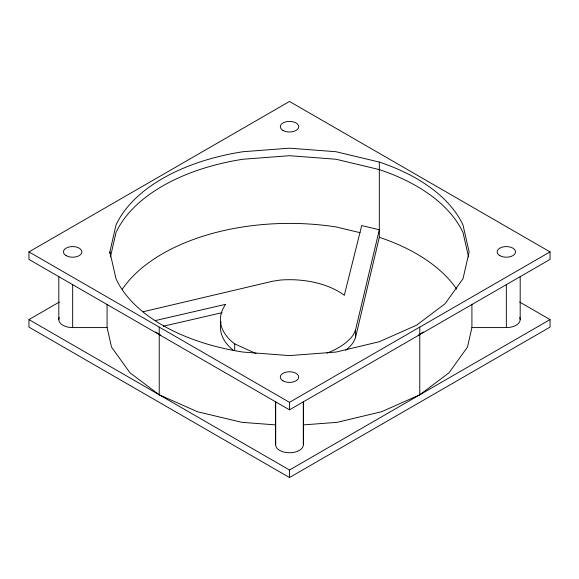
<?xml version="1.0" encoding="UTF-8"?>
<svg xmlns="http://www.w3.org/2000/svg" width="579" height="579" viewBox="0 0 579 579"><rect width="100%" height="100%" fill="white"/><g stroke="black" fill="none" stroke-linecap="round" stroke-linejoin="round"><path stroke-width="0.87" d="M58.812 319.586L58.812 276.48M275.64 424.899L241.819 422.33L197.381 411.705L159.225 394.798L129.949 372.767L111.544 347.118L107.086 327.584L72.665 327.584L72.665 284.477M159.225 394.798L159.225 327.106M303.36 401.667L303.36 444.773A13.86 7.997 0 0 1 289.5 452.771A13.86 7.997 0 0 1 275.64 444.773L275.64 401.667M303.36 424.899L337.181 422.33L381.619 411.705L419.775 394.798L419.775 327.106M419.775 394.798L449.051 372.767L467.456 347.118L471.914 327.584L506.336 327.584L506.336 284.477M520.188 319.586L520.188 276.48M109.872 251.894L115.988 225.05A179.628 103.706 0 0 1 243.006 151.72L289.5 148.181L335.994 151.72L379.317 162.077A179.628 103.706 0 0 1 463.012 225.05L469.128 251.894L463.012 278.738L445.063 303.751L416.518 325.224L379.317 341.704L335.994 352.068L289.5 355.6L243.006 352.068A179.628 103.706 0 0 1 115.988 278.738L109.872 251.894L109.872 253.566M110.415 257.011L115.988 232.57A179.628 103.706 0 0 1 243.006 159.239L289.5 155.708L335.994 159.239L379.317 169.596A179.628 103.706 0 0 1 463.012 232.57L468.585 257.011M326.903 353.125A69.089 39.886 0 0 0 353.328 334.85L355.47 330.24L379.317 229.769L379.317 162.077M345.735 350.281A69.089 39.886 0 0 0 353.328 342.37L355.47 337.767L379.317 237.296L379.317 229.769L361.716 225.564L344.31 295.304A69.089 39.886 0 0 0 280.482 280.041L272.499 281.271L143.274 311.719M423.343 331.941L418.154 335.35M28.95 251.894L289.5 101.463L550.05 251.894L550.05 259.414L289.5 409.838L28.95 259.414L28.95 251.894L289.5 402.318L550.05 251.894M519.624 302.021L550.05 319.586L550.05 327.106L289.5 477.537L28.95 327.106L28.95 319.586L59.376 302.021M28.95 319.586L289.5 470.01L550.05 319.586M155.396 320.549L225.672 304.322A69.089 39.886 0 0 0 234.69 343.868L234.69 350.556M163.3 326.245L222.155 312.653M360 232.671L335.994 226.932A179.628 103.706 0 0 0 122.278 289.225M160.846 335.35L155.657 331.941M234.69 343.868L256.056 353.552M471.914 304.236L471.914 327.584M355.47 330.24L355.47 337.767M303.36 401.551L303.36 444.773M289.5 402.318L289.5 409.838M289.5 470.01L289.5 477.537M275.64 401.551L275.64 444.773M107.086 304.236L107.086 327.584M379.317 237.296A179.628 103.706 0 0 1 456.722 289.225M233.265 350.281A69.089 39.886 0 0 1 221.004 321.902M519.718 317.516A13.86 7.997 0 0 1 506.336 327.584M72.665 327.584A13.86 7.997 0 0 1 59.282 317.516M282.986 380.844A9.213 5.32 0 0 0 298.395 378.456A9.213 5.32 0 0 0 287.119 371.942A9.213 5.32 0 0 0 282.986 380.844M66.151 255.65A9.213 5.32 0 0 0 81.567 253.269A9.213 5.32 0 0 0 70.283 246.755A9.213 5.32 0 0 0 66.151 255.65M282.986 130.463A9.213 5.32 0 0 0 298.395 128.082A9.213 5.32 0 0 0 287.119 121.568A9.213 5.32 0 0 0 282.986 130.463M499.822 255.65A9.213 5.32 0 0 0 515.23 253.269A9.213 5.32 0 0 0 503.947 246.755A9.213 5.32 0 0 0 499.822 255.65"/></g></svg>
